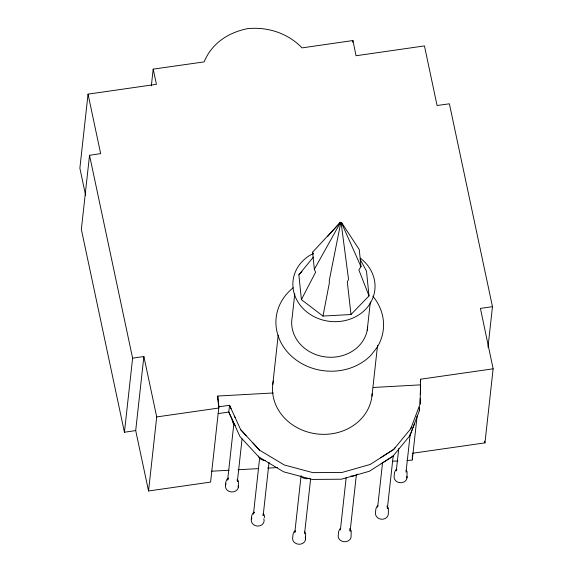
<?xml version="1.0" encoding="UTF-8"?>
<svg xmlns="http://www.w3.org/2000/svg" width="573" height="573" viewBox="0 0 573 573"><rect width="100%" height="100%" fill="white"/><g stroke="black" fill="none" stroke-linecap="round" stroke-linejoin="round"><path stroke-width="0.86" d="M412.274 459.288L412.374 454.991M419.336 410.762L419.422 407.288L419.336 410.762L410.017 435.494L392.935 456.23L381.152 463.75M420.424 386.087L420.596 379.211L493.131 368.811L480.425 308.389L492.472 306.677L449.39 103.799L437.077 105.518L424.45 45.912L356.055 55.739L352.932 40.54L302.035 47.881C287.911 33.17 267.641 26.63 247.515 28.65C228.104 32.625 211.91 43.19 204.103 61.898L153.192 69.125L151.336 85.878M380.658 457.755L393.687 449.44L410.769 428.704L420.088 403.979L420.561 384.855L373.51 387.448M420.088 403.979L420.224 398.264M420.324 394.417L420.561 384.855L420.274 387.398M153.192 69.125L156.436 84.317L88.041 94.137L79.869 168.197L85.621 195.321M88.041 94.137L100.662 153.636L89.531 155.297L81.352 229.358L124.434 432.235L135.701 430.567L143.873 356.513L132.614 358.175L124.434 432.235M273.314 392.971L217.804 396.029L218.9 406.801L210.592 482.094L148.543 490.982L156.716 416.929L143.873 356.513M217.432 399.424L217.804 396.029M225.476 485.446L225.884 481.743L226.901 479.386L228.455 478.104M233.899 423.332L227.631 480.11L228.405 478.326M242.064 438.932L237.365 481.513L237.165 479.587M238.296 487.294L238.447 481.048L237.458 479.572M251.289 519.46L251.697 515.757L252.707 513.401L254.269 512.119M253.445 514.131L259.712 457.347M272.777 384.368L278.206 335.205M269.052 462.304L263.179 515.528L263.043 514.246M294.766 293.899L292.223 316.941A38.112 33.592 6.3 0 0 325.17 356.9A38.112 33.592 6.3 0 0 367.694 326.811M301.097 475.611L294.83 532.396L295.346 531.2M352.739 42.302L352.932 40.54M304.557 533.792L310.63 478.792M305.488 539.573L305.645 533.334L304.657 531.851M340.405 529.882L346.185 477.538M367.214 330.292L370.344 301.935M356.399 474.508L350.132 531.286L349.931 529.359M371.941 396.172L377.564 345.247M377.636 507.284L382.535 462.927M393.243 455.456L387.362 508.688L387.169 506.761M398.736 448.638L396.287 470.82L396.803 469.624M406.013 472.224L410.225 434.069M406.945 477.997L407.095 471.758L406.114 470.275M420.303 381.854L420.596 379.211M417.115 416.062L412.252 460.148L406.887 460.441M487.995 347.231L492.472 306.677M412.417 453.272L484.959 442.872L493.131 368.811M322.979 316.074L329.382 282.797L329.239 280.627L340.548 223.785L339.947 222.761L340.398 222.288L341.637 222.668L359.264 249.584L360.997 266.703L358.841 269.883L369.012 295.897L350.991 314.527L322.979 316.074L301.391 299.622L298.877 274.811L313.395 257.069M410.017 435.494L414.68 423.132M410.769 428.704L411.529 426.684M253.703 513.53L254.219 512.341M301.391 299.622L315.565 272.268L314.348 269.274L312.607 252.156L339.947 222.761M314.348 269.274L340.011 223.377M395.37 447.398L393.687 449.44L383.101 456.194M327.405 236.685L340.398 222.288M340.548 223.785L341.25 223.749L341.637 222.668M298.877 274.811L301.978 271.595M295.138 530.813L294.092 531.665L293.082 534.022L292.674 537.725A6.475 5.701 6.3 0 0 294.407 542.481C297.272 545.002 301.971 544.902 304.478 541.922A6.475 5.701 6.3 0 0 305.23 537.037M396.595 469.237L395.549 470.089L394.539 472.446L394.131 476.149A6.482 5.716 6.3 0 0 398.249 482.373L401.121 482.774L403.858 482.065A6.482 5.716 6.3 0 0 406.916 476.285M340.706 528.299L339.667 529.151L338.657 531.508L338.249 535.211A6.475 5.701 6.3 0 0 339.982 539.967C342.84 542.495 347.546 542.387 350.053 539.415A6.475 5.701 6.3 0 0 351.063 537.059L351.213 530.82L349.738 528.6M377.936 505.701L376.898 506.553L375.888 508.917L375.48 512.62A6.475 5.701 6.3 0 0 381.016 519.181A6.475 5.701 6.3 0 0 388.293 514.461L388.444 508.222L386.968 506.002M381.905 456.96L370.115 464.474L342.138 472.424L312.858 472.639L284.351 465.011L259.583 450.192L240.674 429.693L234.493 416.156M392.935 456.23L369.363 471.264L341.393 479.214L312.106 479.429L283.599 471.801L258.831 456.982L239.929 436.483L228.777 412.066L229.522 405.283L218.9 406.801M313.452 253.689L310.287 255.071A41.149 36.264 6.3 0 0 302.53 307.995A41.149 36.264 6.3 0 0 363.081 311.676A41.149 36.264 6.3 0 0 360.288 258.115M156.716 416.929L218.764 408.033L217.668 397.261M218.155 413.591L228.777 412.066L234.35 424.278M211.279 471.221L229.143 470.24M238.074 469.745L258.624 468.614M267.555 468.12L277.375 467.582M392.598 461.229L397.956 460.936M351.041 475.991L352.567 476.213L355.496 475.44A6.94 6.117 6.3 0 0 357.273 474.143M252.994 443.051L259.583 450.192M240.674 429.693L246.297 435.795M263.272 513.587L264.26 515.07L264.518 517.605M360.173 259.44L366.491 271.086L369.012 295.897M235.102 417.488L229.522 405.283L231.084 408.692M341.701 223.284L360.997 266.703M312.607 252.156L313.144 253.846M89.531 155.297L132.614 358.175M135.701 430.567L148.543 490.982M484.586 441.124L484.959 442.872M341.25 223.749L348.563 279.567L347.302 281.809L350.991 314.527M372.801 296.126A53.905 47.509 6.3 0 1 376.991 347.553L371.06 355.124A53.905 47.509 6.3 0 1 292.602 357.151A53.905 47.509 6.3 0 1 293.276 287.732M372.171 393.594A49.93 43.999 6.3 0 1 316.568 433.89A49.93 43.999 6.3 0 1 273.35 380.966M309.248 478.247A6.955 6.131 6.3 0 1 301.341 476.722M263.845 518.773A6.475 5.701 6.3 0 1 257.306 526.078A6.475 5.701 6.3 0 1 251.834 517.834M258.402 456.079A6.955 6.124 6.3 0 0 259.977 458.457A6.933 6.11 6.3 0 0 265.607 460.463M238.261 485.582A6.475 5.701 6.3 0 1 237.279 489.643C234.772 492.622 230.074 492.723 227.209 490.202A6.475 5.701 6.3 0 1 226.027 483.82M235.36 425.345A6.94 6.117 6.3 0 1 232.309 419.343"/></g></svg>
